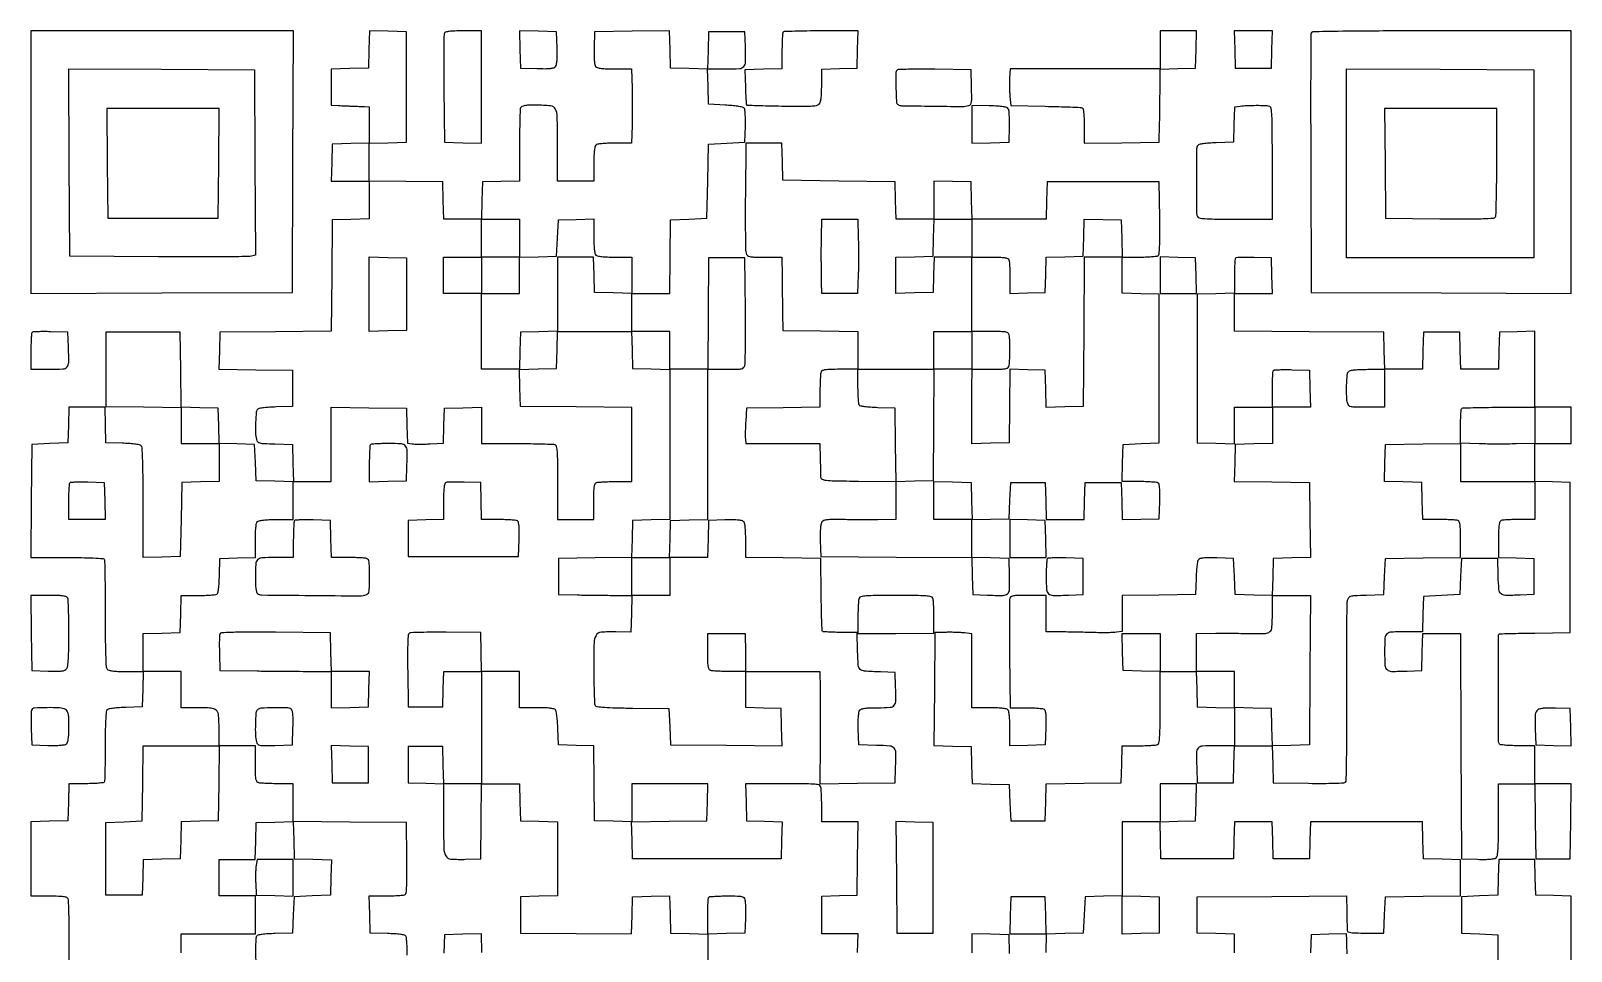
# Model space of a CAD drawing. Extents: x 179 to 1071, y 112 to 1107.
# Drawn here: x 179 to 1071, y 574 to 1107 of the extents above; entities that cross this region are included whole.
import ezdxf

# ---------------------------------------------------------------- set-up
doc = ezdxf.new("R2010")
doc.units = 0

msp = doc.modelspace()

# ---------------------------------------------------------------- linework, layer by layer
for points in [[(396.984687, 571.75, 0.007309), (396.922789, 575.573123, 0.010173), (396.747767, 578.991726, 0.006962), (396.504905, 581.827893, 0.117226), (396.199653, 582.711195, 0.199883), (395.411, 583.262532, 0.01918), (393.055937, 583.684251, 0.019108), (389.800174, 584.012968, 0.00836), (385.464966, 584.211195), (375.5, 584.5), (375.216168, 595.25), (374.932337, 606), (384.716168, 606.015313, 0.007425), (388.553986, 606.078312, 0.010304), (391.988921, 606.256641, 0.007123), (394.837353, 606.504287, 0.116752), (395.735476, 606.815354, 0.231901), (396.364587, 607.843359, 0.011594), (396.649677, 611.895233, 0.011764), (396.79332, 617.998408, 0.00288), (396.735476, 628.050041), (396.5, 648.5), (363.75, 648.763664), (331, 649.027329), (331, 660.013664), (331, 671), (321.581787, 671, -0.005951), (317.859224, 671.044305, -0.007831), (314.465525, 671.178303, -0.005915), (311.638111, 671.367894, -0.07203), (310.581787, 671.606989, -0.205218), (309.76761, 672.398405, -0.063068), (309.30265, 674.086379, -0.030363), (309.059586, 677.039857, -0.005351), (309, 682.606989), (309, 693), (298.5, 693), (288, 693), (288, 702.964816, 0.0177), (287.725392, 710.719525, 0.189883), (286.393275, 713.50496, 0.174589), (283.463935, 714.756305, 0.014506), (275.065741, 715), (266, 715), (266, 725.5), (266, 736), (255, 736), (244, 736), (244, 746.966168), (244, 757.932337), (254.75, 758.216168), (265.5, 758.5), (265.783832, 769.25), (266.067663, 780), (275.783832, 780.015313, 0.007334), (279.593987, 780.077213, 0.010202), (283.001664, 780.252233, 0.006997), (285.828483, 780.495121, 0.117134), (286.711195, 780.800347, 0.199883), (287.262532, 781.589, 0.01918), (287.684251, 783.944063, 0.019108), (288.012968, 787.199826, 0.00836), (288.211195, 791.535034), (288.5, 801.5), (298.75, 801.784983), (309, 802.069966), (309, 811.834983, -0.00874), (309.074375, 816.089346, -0.018513), (309.311444, 819.377065, -0.019392), (309.672291, 821.800997, -0.150838), (310.2, 822.8, -0.150969), (311.200304, 823.328068, -0.019349), (313.630442, 823.688776, -0.018472), (316.928253, 823.925705, -0.008695), (321.2, 824), (331, 824), (331, 835), (331, 846), (342, 846), (353, 846), (353, 867.519502), (353, 889.039005), (374.75, 888.769502), (396.5, 888.5), (396.783785, 878.358541), (397.06757, 868.217082), (399.783785, 867.858541, 0.02649), (401.304684, 867.73925, 0.00559), (403.96865, 867.701616, 0.005841), (407.062666, 867.728645, 0.005511), (410.215876, 867.827811), (417.931752, 868.155621), (418.215876, 878.327811), (418.5, 888.5), (429.25, 888.783832), (440, 889.067663), (440, 878.533832), (440, 868), (460.418213, 868, -0.002771), (468.357109, 867.956005, -0.004125), (475.303225, 867.821697, -0.001841), (481.220565, 867.636631, -0.083055), (482.418213, 867.393011, -0.258697), (483.303854, 866.337463, -0.030015), (483.724422, 863.164693, -0.015901), (483.950434, 857.514173, -0.002045), (484, 845.393011), (484, 824), (494.5, 824), (505, 824), (505, 834.393011, -0.005351), (505.059586, 839.960143, -0.030363), (505.30265, 842.913621, -0.063068), (505.76761, 844.601595, -0.205218), (506.581787, 845.393011, -0.07203), (507.638111, 845.632106, -0.005915), (510.465525, 845.821697, -0.007831), (513.859224, 845.955695, -0.005951), (517.581787, 846), (527, 846), (527, 867.486147), (527, 888.972294), (494.75, 889.236147), (462.5, 889.5), (462.216515, 900.215829), (461.93303, 910.931657), (472.716515, 911.215829), (483.5, 911.5), (483.783832, 922.25), (484.067663, 933), (505.5, 933), (526.932337, 933), (527.216168, 922.25), (527.5, 911.5), (538.25, 911.216168), (549, 910.932337), (549.025539, 900.716168, 0.000028), (549.037738, 895.944593, 0.000015), (549.053509, 889.975999, 0.000015), (549.070086, 883.838374, 0.000022), (549.084894, 878.5, -0.000662), (549.093933, 872.449679, -0.000235), (549.091341, 863.792751, -0.000233), (549.079603, 854.286339, -0.000274), (549.059355, 845.283832), (549, 824.067663), (538.25, 823.783832), (527.5, 823.5), (527.216369, 812.76979), (526.932738, 802.03958), (505.716369, 801.76979), (484.5, 801.5), (484.5, 791), (484.5, 780.5), (495.5, 780.322108, 0.000684), (500.457938, 780.248714, 0.000422), (506.289626, 780.17529, 0.000423), (512.053324, 780.11247, 0.00076), (516.783832, 780.072108), (527.067663, 780), (526.783832, 769.34961), (526.5, 758.69922), (517.797654, 758.910297, 0.023807), (509.228966, 758.710135, 0.246683), (506.324809, 756.910869, 0.128841), (505.164331, 752.81588, 0.005164), (505.015313, 737.214816, 0.003692), (505.077695, 729.570353, 0.005612), (505.255482, 722.930182, 0.002299), (505.496937, 717.264366, 0.130419), (505.811407, 716.270909, 0.228384), (506.821704, 715.64341, 0.009456), (511.179757, 715.259718, 0.01097), (517.538324, 714.960859, 0.003025), (527.546095, 714.770909), (548.5, 714.5), (549, 704), (549.5, 693.5), (581.783971, 693.236231), (614.067943, 692.972463), (613.783971, 703.736231), (613.5, 714.5), (603.25, 714.784983), (593, 715.069966), (593, 725.534983), (593, 736), (614.5, 736), (636, 736), (636.101627, 726.25, -0.002169), (636.133376, 721.032001, -0.00057), (636.138437, 712.675507, -0.000579), (636.12233, 703.162931, -0.000594), (636.084229, 693.730449), (635.965205, 670.960898), (657.732602, 671.230449), (679.5, 671.5), (679.795054, 680, 0.010012), (679.925177, 688.86687, 0.174565), (678.948742, 691.533568, 0.200378), (676.54295, 692.781878, 0.013827), (668.7397, 693.215131), (658.5, 693.5), (658.211141, 702.850715, -0.009044), (658.15859, 706.957683, -0.018924), (658.296386, 710.150171, -0.020746), (658.587315, 712.513859, -0.132968), (659.083586, 713.600715, -0.151461), (660.103913, 714.265468, -0.036156), (662.110136, 714.681597, -0.0251), (665.111942, 714.928446, -0.007965), (669.603393, 715, 0.016178), (676.69691, 715.229572, 0.208477), (679.000364, 716.416421, 0.171609), (679.936005, 719.027735, 0.010302), (679.796504, 727.503355), (679.5, 735.5), (671, 735.75078, -0.008237), (661.826433, 736.172777, -0.170413), (659.322959, 737.231305, -0.192954), (658.181278, 739.58296, -0.011082), (657.783724, 747.760588), (657.5, 758.5), (647.70966, 758.623674, -0.004593), (643.922043, 758.706322, -0.007099), (640.65202, 758.85423, -0.002831), (637.868593, 759.035575, -0.180595), (637.431789, 759.234877, -0.189582), (637.230367, 759.69745, -0.000694), (637.02222, 765.71528, -0.003478), (636.842423, 772.568037, -0.002161), (636.72213, 780.611204), (636.5, 801.5), (614.75, 801.769502), (593, 802.039005), (593, 811.897058, 0.007367), (592.929788, 816.662077, 0.024215), (592.685064, 819.797737, 0.035166), (592.271037, 821.876338, 0.153989), (591.600715, 822.916414, 0.132968), (590.513859, 823.412685, 0.020746), (588.150171, 823.703614, 0.018924), (584.957683, 823.84141, 0.009044), (580.850715, 823.788859), (571.5, 823.5), (571.216168, 812.75), (570.932337, 802), (559.932337, 802), (548.932337, 802), (549.216168, 812.75), (549.5, 823.5), (560.25, 823.783832), (571, 824.067663), (571, 867.533832), (571, 911), (581.480948, 911, 0.003683), (588.092316, 911.048694, 0.046677), (590.563489, 911.316665, 0.148238), (591.800824, 911.985628, 0.136653), (592.506741, 913.25, 0.056268), (592.718604, 914.933847, 0.001101), (592.810524, 923.651562, 0.002627), (592.842001, 933.840723, 0.001757), (592.775793, 945.5), (592.5, 975.5), (582, 975.5), (571.5, 975.5), (571.236147, 943.25), (570.972294, 911), (559.986147, 911), (549, 911), (549, 922), (549, 933), (538, 933), (527, 933), (527, 944), (527, 955), (537.980112, 955), (548.960225, 955), (549.230112, 976.25), (549.5, 997.5), (560, 998), (570.5, 998.5), (571, 1020), (571.5, 1041.5), (582, 1042), (592.5, 1042.5), (592.789648, 1051.910352, 0.009052), (592.840268, 1055.906317, 0.017612), (592.710631, 1059.093133, 0.016788), (592.446066, 1061.500693, 0.161989), (591.991548, 1062.408452, 0.150833), (591.136984, 1062.859873, 0.010075), (588.373393, 1063.324107, 0.013797), (584.997628, 1063.726659, 0.009853), (581.2019, 1063.9981), (571.5, 1064.5), (571.215017, 1074.75), (570.930034, 1085), (581.445965, 1085, 0.013102), (589.496039, 1085.210976, 0.20289), (591.931124, 1086.395527, 0.180066), (592.927892, 1089.032567, 0.009943), (592.795054, 1098), (592.5, 1106.5), (582, 1106.5), (571.5, 1106.5), (571.215829, 1095.716515), (570.931657, 1084.93303), (560.215829, 1085.216515), (549.5, 1085.5), (549.215971, 1096.269408), (548.931943, 1107.038815), (527.215971, 1106.769408), (505.5, 1106.5), (505.211141, 1097.149285, 0.009044), (505.15859, 1093.042317, 0.018924), (505.296386, 1089.849829, 0.020746), (505.587315, 1087.486141, 0.132968), (506.083586, 1086.399285, 0.153777), (507.121999, 1085.729425, 0.035252), (509.194366, 1085.31522, 0.024289), (512.318545, 1085.070322, 0.007415), (517.060061, 1085), (526.875232, 1085), (527.187616, 1073.75, -0.004056), (527.286888, 1068.698016, -0.002552), (527.324862, 1062.79375, -0.002561), (527.302819, 1056.984411, -0.004692), (527.216168, 1052.25), (526.932337, 1042), (517.166168, 1042, 0.008739), (512.911233, 1041.925628, 0.018512), (509.623182, 1041.688563, 0.01939), (507.199046, 1041.32772, 0.150842), (506.2, 1040.8, 0.150969), (505.671932, 1039.799696, 0.019349), (505.311224, 1037.369558, 0.018472), (505.074295, 1034.071747, 0.008695), (505, 1029.8), (505, 1020), (494.5, 1020), (484, 1020), (484, 1040.964816, 0.004335), (483.856486, 1057.519032, 0.119066), (482.769385, 1061.700428, 0.24957), (479.963221, 1063.580439, 0.025288), (471.67273, 1064, 0.007258), (467.250634, 1063.93581, 0.035943), (464.776052, 1063.68531, 0.071886), (463.329981, 1063.212082, 0.188329), (462.606989, 1062.418213, 0.08304), (462.363378, 1061.220801, 0.001846), (462.178303, 1055.313163, 0.004131), (462.043995, 1048.37797, 0.002775), (462, 1040.452044), (462, 1020.067663), (451.25, 1019.783832), (440.5, 1019.5), (440.216168, 1008.75), (439.932337, 998), (429, 998), (418.067663, 998), (417.783832, 1008.75), (417.5, 1019.5), (396.25, 1019.769888), (375, 1020.039775), (375, 1030.986056), (375, 1041.932337), (385.75, 1042.216168), (396.5, 1042.5), (396.5, 1074.5), (396.5, 1106.5), (385.784171, 1106.783485), (375.068343, 1107.06697), (374.784171, 1096.283485), (374.5, 1085.5), (363.75, 1085.216168), (353, 1084.932337), (353, 1074.466168), (353, 1064), (357.25, 1063.788296, 0.001158), (359.167431, 1063.697233, 0.000711), (361.426562, 1063.598404, 0.000713), (363.661971, 1063.50699, 0.001274), (365.5, 1063.439142, -0.001185), (367.232676, 1063.375491, -0.000899), (369.132812, 1063.297757, -0.000908), (370.915713, 1063.218363, -0.00212), (372.25, 1063.150846), (375, 1063), (375, 1052.533832), (375, 1042.067663), (364.25, 1041.783832), (353.5, 1041.5), (353.216168, 1030.75), (352.932337, 1020), (363.966168, 1020), (375, 1020), (375, 1009.033832), (375, 998.067663), (364.25, 997.783832), (353.5, 997.5), (353.236165, 965.263835), (352.97233, 933.02767), (320.736165, 932.763835), (288.5, 932.5), (288.216371, 921.769986), (287.932742, 911.039971), (309.216371, 910.769986), (330.5, 910.5), (330.5, 900), (330.5, 889.5), (321.054124, 889.209882, 0.009679), (317.346001, 889.024093, 0.013265), (314.020329, 888.704018, 0.009997), (311.288784, 888.312199, 0.133347), (310.373712, 887.89519, 0.200937), (309.513625, 886.249066, 0.010887), (309.13607, 880.274786, 0.017363), (309.096368, 874.275266, 0.054329), (309.64524, 870.28388, 0.138969), (310.357275, 869.044245, 0.136799), (311.617962, 868.353332, 0.046209), (314.098216, 868.011195, 0.004192), (320.349905, 867.78388), (330.5, 867.5), (330.784178, 856.715822), (331.068357, 845.931643), (320.284178, 846.215822), (309.5, 846.5), (309, 857), (308.5, 867.5), (298.284601, 867.784601), (288.069202, 868.069202), (287.784601, 878.284601), (287.5, 888.5), (276.769409, 888.783635), (266.038817, 889.06727), (265.769409, 910.783635), (265.5, 932.5), (244, 932.5), (222.5, 932.5), (222.5, 911), (222.5, 889.5), (244.25, 889.230498), (266, 888.960995), (266, 878.480498), (266, 868), (277, 868), (288, 868), (288, 857.033832), (288, 846.067663), (277.25, 845.783832), (266.5, 845.5), (266, 824), (265.5, 802.5), (254.75, 802.216168), (244, 801.932337), (244, 833.843724, 0.001684), (243.945063, 850.159273, 0.008193), (243.731304, 859.403228, 0.007366), (243.402565, 865.458274, 0.20508), (242.695876, 866.837437, 0.131421), (241.740901, 867.277004, 0.010763), (239.000112, 867.687053, 0.013854), (235.65896, 868.019842, 0.010217), (231.945876, 868.209882), (222.5, 868.5), (222.215017, 878.75), (221.930034, 889), (211.5, 889), (201.069966, 889), (200.784983, 878.75), (200.5, 868.5), (190, 868), (179.5, 867.5), (179.236336, 834.75), (178.972671, 802), (199.927319, 802, -0.003865), (208.335439, 801.935001, -0.007192), (215.149004, 801.731594, -0.002628), (220.788072, 801.452322, -0.245374), (221.47124, 801.046534, -0.134145), (221.71062, 800.235114, -0.000624), (221.878701, 791.356556, -0.002863), (221.999716, 781.233609, -0.001799), (222.03085, 769.398284, 0.002165), (222.078206, 755.317445, 0.006594), (222.277905, 745.754895, 0.004049), (222.572857, 738.763978, 0.162011), (223.123037, 737.351749, 0.158947), (224.136809, 736.712183, 0.031426), (226.276394, 736.312386, 0.022978), (229.454484, 736.07055, 0.0075), (234.157428, 736), (244.069966, 736), (243.784983, 725.75), (243.5, 715.5), (234.054124, 715.209882, 0.01005), (230.342581, 715.021163, 0.013673), (227.006236, 714.692321, 0.010526), (224.268407, 714.287939, 0.132017), (223.325734, 713.855372, 0.193443), (222.670275, 712.643801, 0.013237), (222.32327, 708.677593, 0.012204), (222.104626, 702.67179, 0.003037), (222.046534, 692.840327, -0.002735), (222.005607, 685.125228, -0.004251), (221.877342, 678.472633, -0.001363), (221.701992, 672.726258, -0.130825), (221.465907, 671.944837, -0.227542), (220.878867, 671.568763, -0.008119), (218.143273, 671.277546, -0.013546), (214.813791, 671.068417, -0.00891), (210.974815, 671), (201.067663, 671), (200.783832, 660.25), (200.5, 649.5), (189.75, 649.216168), (179, 648.932337), (179, 627.466168), (179, 606), (189.393011, 606, -0.005351), (194.960143, 605.940414, -0.030363), (197.913621, 605.69735, -0.063068), (199.601595, 605.23239, -0.205218), (200.393011, 604.418213, -0.083046), (200.636626, 603.220704, -0.001844), (200.821697, 597.309067, -0.004129), (200.956005, 590.369372, -0.002773), (201, 582.4381), (201, 562.039775)], [(657.783832, 573.25), (658.067663, 584), (647.533832, 584), (637, 584), (637, 594.965017), (637, 605.930034), (647.25, 606.215017), (657.5, 606.5), (657.769888, 627.75), (658.039775, 649), (647.519888, 649), (637, 649), (637, 658.418213, 0.005951), (636.955695, 662.140776, 0.007831), (636.821697, 665.534475, 0.005915), (636.632106, 668.361889, 0.07203), (636.393011, 669.418213, 0.258793), (635.336887, 670.304015, 0.029953), (632.15933, 670.724462, 0.015877), (626.500543, 670.950448, 0.002041), (614.359179, 671), (592.932337, 671), (593.216168, 660.25), (593.5, 649.5), (603.783473, 649.214647), (614.066946, 648.929295), (613.783473, 638.214647), (613.5, 627.5), (570.5, 627.5), (527.5, 627.5), (527.216367, 638.230404), (526.932734, 648.960808), (548.716367, 649.230404), (570.5, 649.5), (570.783832, 660.25), (571.067663, 671), (549.033832, 671), (527, 671), (527, 659.966168), (527, 648.932337), (516.25, 649.216168), (505.5, 649.5), (505.230595, 671.215231), (504.961189, 692.930462), (494.730595, 693.215231), (484.5, 693.5), (484.209882, 702.945876, 0.010217), (484.019842, 706.65896, 0.013854), (483.687053, 710.000112, 0.010763), (483.277004, 712.740901, 0.131421), (482.837437, 713.695876, 0.163434), (481.855494, 714.30342, 0.027915), (479.661716, 714.689599, 0.021862), (476.465038, 714.92889, 0.00775), (471.877555, 715), (462, 715), (462, 725.5), (462, 736), (451.032751, 736), (440.065502, 736), (439.782751, 747.25), (439.5, 758.5), (419.471558, 758.695948, 0.003635), (411.7059, 758.71547, 0.005531), (404.96152, 758.608783, 0.002241), (399.202374, 758.428105, 0.13016), (398.200728, 758.124057, 0.235743), (397.564498, 757.096033, 0.011603), (397.285528, 752.997157, 0.011659), (397.152389, 746.78621, 0.002764), (397.22917, 736.428109), (397.5, 715.5), (407.5, 715.5), (417.5, 715.5), (417.784983, 725.75), (418.069966, 736), (429.034983, 736), (440, 736), (440, 703.5), (440, 671), (429.033832, 671), (418.067663, 671), (417.783832, 681.75), (417.5, 692.5), (407.5, 692.5), (397.5, 692.5), (397.5, 682), (397.5, 671.5), (407.75, 671.215017), (418, 670.930034), (418, 650.000201, 0.004586), (418.152224, 633.402216, 0.123618), (419.293447, 629.185839, 0.253767), (422.192983, 627.354071, 0.024859), (430.756819, 627.211167), (439.5, 627.5), (439.769502, 649.25), (440.039005, 671), (450.985671, 671), (461.932337, 671), (462.216168, 660.25), (462.5, 649.5), (473.25, 649.216168), (484, 648.932337), (484, 627.5), (484, 606.067663), (473.25, 605.783832), (462.5, 605.5), (462.5, 595), (462.5, 584.5), (494.716028, 584.236192), (526.932056, 583.972383), (527.216028, 594.736192), (527.5, 605.5), (538.215829, 605.783485), (548.931657, 606.06697), (549.215829, 595.283485), (549.5, 584.5), (560.25, 584.216168), (571, 583.932337), (571, 563.547956, 0.002775)], [(876, 572.946666), (876, 583.932337), (865.25, 584.216168), (854.5, 584.5), (854.5, 595), (854.5, 605.5), (897.75, 605.760623), (941, 606.021245), (941.11535, 596.760623, 0.001157), (941.169352, 593.104281, 0.001537), (941.236369, 589.779683, 0.001085), (941.307176, 586.992476, 0.015491), (941.36535, 586, 0.275213), (941.92238, 585.230626, 0.066821), (943.496506, 584.78892, 0.030039), (946.399276, 584.556017, 0.005001), (952, 584.5), (962.5, 584.5), (963, 595), (963.5, 605.5), (985.25, 605.769502), (1007, 606.039005), (1007, 616.485671), (1007, 626.932337), (996.25, 627.216168), (985.5, 627.5), (985.216168, 638.25), (984.932337, 649), (952.5, 649), (920.067663, 649), (919.783832, 638.25), (919.5, 627.5), (909, 627.5), (898.5, 627.5), (898.216168, 638.25), (897.932337, 649), (887, 649), (876.067663, 649), (875.783832, 638.25), (875.5, 627.5), (854.5, 627.5), (833.5, 627.5), (833.216527, 638.214647), (832.933054, 648.929295), (843.216527, 649.214647), (853.5, 649.5), (853.783832, 660.25), (854.067663, 671), (843.533832, 671), (833, 671), (833, 660), (833, 649), (822, 649), (811, 649), (811, 627.533832), (811, 606.067663), (800.25, 605.783832), (789.5, 605.5), (789, 595), (788.5, 584.5), (777.784171, 584.216515), (767.068343, 583.93303), (766.784171, 594.716515), (766.5, 605.5), (756.5, 605.5), (746.5, 605.5), (746.216168, 594.75), (745.932337, 584), (756.5, 584), (767.067663, 584), (766.783832, 573.25)], [(266, 573.033832), (266, 584), (287.5, 584), (309, 584), (309, 595), (309, 606), (298.5, 606), (288, 606), (288, 616.5), (288, 627), (298.466168, 627), (308.932337, 627), (309.216168, 637.75), (309.5, 648.5), (320.215829, 648.783485), (330.931657, 649.06697), (331.215829, 638.283485), (331.5, 627.5), (342.284606, 627.215817), (353.069211, 626.931635), (352.784606, 616.715817), (352.5, 606.5), (342, 606), (331.5, 605.5), (331, 595), (330.5, 584.5), (320.535034, 584.211195, 0.008364), (316.200526, 584.012965, 0.019097), (312.944049, 583.684195, 0.019162), (310.58782, 583.262426, 0.199573), (309.798145, 582.711195, 0.133738), (309.246049, 580.935948, 0.006943), (309.114806, 574.897523, 0.011738), (309.208974, 568.873059, 0.034887)], [(941.299179, 572.457534, 0.000275), (941.226844, 575.555589, 0.000276), (941.158303, 578.358771, 0.000816), (941.106996, 580.284983), (941, 584.069966), (930.75, 583.784983), (920.5, 583.5), (920, 573)]]:
    msp.add_lwpolyline(points, format="xyb")
for points in [[(179, 1030.993714), (179, 954.987428), (254.75, 955.243714), (330.5, 955.5), (330.756286, 1031.25), (331.012572, 1107), (255.006286, 1107), (179, 1107)], [(876.216168, 1096.25), (876.5, 1085.5), (887, 1085.5), (897.5, 1085.5), (897.783832, 1096.25), (898.067663, 1107), (887, 1107), (875.932337, 1107)], [(223.235953, 1030.25), (223.5, 998.5), (255.5, 998.5), (287.5, 998.5), (287.764047, 1030.25), (288.028094, 1062), (255.5, 1062), (222.971906, 1062)], [(396.5, 954.5), (396.5, 933.5), (385.75, 933.216168), (375, 932.932337), (375, 954.5), (375, 976.067663), (385.75, 975.783832), (396.5, 975.5)], [(440, 965.5), (440, 955), (451, 955), (462, 955), (462, 965.5), (462, 976), (451, 976), (440, 976)], [(833, 965.534983), (833, 955), (843.534983, 955), (854.069966, 955), (853.784983, 965.25), (853.5, 975.5), (843.25, 975.784983), (833, 976.069966)], [(723.783832, 834.75), (724.067663, 824), (713.033832, 824), (702, 824), (702, 835.033832), (702, 846.067663), (712.75, 845.783832), (723.5, 845.5)], [(746, 813.034983), (746, 802), (756.533832, 802), (767.067663, 802), (766.783832, 812.75), (766.5, 823.5), (756.25, 823.784983), (746, 824.069966)], [(549, 791), (549, 780), (538, 780), (527, 780), (527, 791), (527, 802), (538, 802), (549, 802)], [(833, 746.966168), (833, 735.932337), (822.25, 736.216168), (811.5, 736.5), (811.216168, 747.25), (810.932337, 758), (821.966168, 758), (833, 758)], [(287.769502, 671.25), (287.5, 649.5), (276.783492, 649.216508), (266.066984, 648.933016), (265.783492, 638.216508), (265.5, 627.5), (254.784613, 627.216519), (244.069227, 626.933039), (243.784613, 616.716519), (243.5, 606.5), (233, 606.5), (222.5, 606.5), (222.5, 627.5), (222.5, 648.5), (233, 649), (243.5, 649.5), (243.769502, 671.25), (244.039005, 693), (266.039005, 693), (288.039005, 693)], [(353.215822, 682.284178), (353.5, 671.5), (364, 671.5), (374.5, 671.5), (374.5, 682), (374.5, 692.5), (363.715822, 692.784178), (352.931643, 693.068357)], [(680.236102, 616.783973), (680.5, 584.5), (691, 584.5), (701.5, 584.5), (701.5, 616.5), (701.5, 648.5), (690.736102, 648.783973), (679.972204, 649.067945)], [(832.5, 595), (832.5, 584.5), (821.75, 584.216168), (811, 583.932337), (811, 595), (811, 606.067663), (821.75, 605.783832), (832.5, 605.5)]]:
    msp.add_lwpolyline(points, close=True)
for points in [[(418.453816, 1105.740243, 0.089548), (418.261817, 1104.729866, 0.000598), (418.19019, 1095.747155, 0.00234), (418.168607, 1085.460077, 0.00149), (418.235201, 1073.490243), (418.5, 1042.5), (429.25, 1042.216168), (440, 1041.932337), (440, 1074.466168), (440, 1107), (429.468615, 1107, 0.006498), (424.498877, 1106.935406, 0.021974), (421.261314, 1106.70862, 0.028473), (419.147765, 1106.344064, 0.249134)], [(462.215822, 1096.284178), (462.5, 1085.5), (472.099013, 1085.215609, 0.006919), (476.934286, 1085.139302, 0.027023), (479.918097, 1085.294874, 0.044369), (481.833212, 1085.67274, 0.149751), (482.887872, 1086.364894, 0.1305), (483.403112, 1087.478955, 0.02258), (483.703385, 1089.802758, 0.019663), (483.843411, 1092.980927, 0.008898), (483.788859, 1097.149285), (483.5, 1106.5), (472.715822, 1106.784178), (461.931643, 1107.068357)], [(614.666667, 1106.333333, 0.178489), (614.399823, 1105.754766, 0.004541), (614.195833, 1102.837021, 0.009138), (614.048278, 1099.362473, 0.006042), (614, 1095.367165), (614, 1085.067663), (603.25679, 1084.783832), (592.51358, 1084.5), (592.824199, 1074.515924, 0.003088), (592.967847, 1070.664202, 0.004884), (593.143619, 1067.364625, 0.001388), (593.331834, 1064.506822, 0.181158), (593.475398, 1064.191268, 0.18956), (593.802902, 1064.048643, 0.000372), (599.614568, 1063.843378, 0.002532), (606.173314, 1063.649865, 0.001558), (613.896438, 1063.485222, 0.002462), (624.91769, 1063.338909, 0.015346), (630.561425, 1063.465005, 0.027216), (633.919668, 1063.827237, 0.157158), (635.488449, 1064.631306, 0.121721), (636.217817, 1065.839438, 0.040814), (636.669543, 1067.866035, 0.026534), (636.926609, 1070.894677, 0.007905), (637, 1075.536445), (637, 1084.930034), (647.25, 1085.215017), (657.5, 1085.5), (657.783832, 1096.25), (658.067663, 1107), (636.700498, 1107, 0.002919), (628.461563, 1106.951908, 0.004643), (621.414105, 1106.804167, 0.001218), (615.288746, 1106.6039, 0.189801)], [(833, 1096), (833, 1085), (789.59255, 1085), (746.185099, 1085), (745.84255, 1079.75, 0.012677), (745.746992, 1077.350483, 0.007313), (745.747499, 1074.459779, 0.007304), (745.832918, 1071.556114, 0.012134), (746, 1069.113076), (746.5, 1063.726152), (766.5, 1063.351464, -0.002022), (774.255299, 1063.174792, -0.003074), (780.992188, 1062.952596, -0.001141), (786.783978, 1062.712675, -0.076857), (787.75, 1062.519773, -0.251356), (788.343864, 1061.853205, -0.029226), (788.707541, 1059.818115, -0.022666), (788.93473, 1056.71481, -0.006939), (789, 1052.011882), (789, 1041.960995), (810.75, 1042.230498), (832.5, 1042.5), (832.703106, 1053, 0.001197), (832.784366, 1057.794699, 0.000692), (832.860325, 1063.563161, 0.000691), (832.920537, 1069.352057, 0.00116), (832.953106, 1074.215017), (833, 1084.930034), (843.25, 1085.215017), (853.5, 1085.5), (853.783832, 1096.25), (854.067663, 1107), (843.533832, 1107), (833, 1107)], [(920.460009, 1105.75, 0.090591), (920.266358, 1104.709509, 0.000109), (920.198937, 1082.982812, 0.000984), (920.176611, 1058.652573, 0.000605), (920.241394, 1030), (920.5, 955.5), (995.75, 955.243674), (1071, 954.987348), (1071, 1030.993674), (1071, 1107), (995.968615, 1107, 0.000668), (957.448289, 1106.948566, 0.003471), (936.19131, 1106.744245, 0.001205), (921.475143, 1106.465155, 0.305157)], [(308.758677, 1030.77123), (309.017354, 977.04246), (306.758677, 976.494347, -0.057902), (304.987826, 976.276519, -0.000418), (290.035361, 976.188577, -0.001589), (272.903102, 976.156579, -0.001017), (253, 976.223117), (201.5, 976.5), (201.241383, 1030.758691), (200.982767, 1085.017383), (254.741383, 1084.758691), (308.5, 1084.5)], [(680.686013, 1084.35268, 0.198647), (679.8723, 1082.391031, 0.007288), (679.983673, 1074.176025, 0.006572), (680.325304, 1065.903947, 0.24013), (681.25, 1064.310273, 0.140139), (683.27208, 1063.695301, 0.001014), (701.11081, 1063.43222, 0.00194), (718.22488, 1063.280935, 0.064758), (722.283598, 1063.788354, 0.192766), (723.225035, 1064.481381, 0.104028), (723.723777, 1065.855984, 0.037759), (723.896055, 1068.492001, 0.004446), (723.783598, 1074.375418), (723.5, 1084.5), (702.436013, 1084.769346, 0.003085), (694.311969, 1084.823103, 0.004901), (687.358056, 1084.758056, 0.001338), (681.324385, 1084.626314, 0.192551)], [(1049.5, 1030), (1049.5, 975.5), (995.211905, 975.5), (940.92381, 975.5), (940.942857, 1025.75, -0.000032), (940.951538, 1045.331386, -0.000047), (940.961905, 1062.563467, -0.000022), (940.972765, 1077.239555, -0.00086), (940.980952, 1080.508612), (941, 1085.017225), (995.25, 1084.758612), (1049.5, 1084.5)], [(724, 1052.860626), (724, 1041.932337), (734.75, 1042.216168), (745.5, 1042.5), (745.754537, 1051.5, 0.009982), (745.784062, 1055.052085, 0.013268), (745.660767, 1058.279347, 0.010561), (745.431674, 1060.941589, 0.117272), (745.077888, 1061.940331, 0.176105), (744.14276, 1062.648634, 0.037836), (742.127705, 1063.107654, 0.025044), (738.997539, 1063.416213, 0.00698), (734.073352, 1063.584789), (724, 1063.788916)], [(879.284312, 1063.287306), (876.068624, 1062.878401), (875.784312, 1052.689201), (875.5, 1042.5), (865.535034, 1042.211195, 0.00836), (861.199826, 1042.012968, 0.019108), (857.944063, 1041.684251, 0.01918), (855.589, 1041.262532, 0.199883), (854.800347, 1040.711195, 0.14012), (854.156905, 1038.536674, 0.001141), (854.030814, 1020.480041, 0.001635), (854.005543, 1002.811315, 0.091395), (854.606989, 999.581787, 0.258697), (855.662537, 998.696146, 0.030015), (858.835307, 998.275578, 0.015901), (864.485827, 998.049566, 0.002045), (876.606989, 998), (898, 998), (898, 1030.432612, 0.001076), (897.957485, 1050.180203, 0.012218), (897.733071, 1057.986311, 0.025505), (897.296597, 1062.160987, 0.30003), (896.25, 1063.31149, 0.055737), (893.842627, 1063.646638, 0.007099), (888.60415, 1063.713547, 0.008942), (883.211298, 1063.609399, 0.022325)], [(963.235953, 1030.25), (963.5, 998.5), (994.93202, 998.235498, 0.001697), (1010.901959, 998.155315, 0.00816), (1019.995146, 998.288929, 0.006635), (1026.009704, 998.555446, 0.241447), (1027.166708, 999.235498, 0.134731), (1027.492293, 1000.296498, 0.001088), (1027.738089, 1009.161365, 0.003824), (1027.920853, 1019.372002, 0.002438), (1027.984687, 1031.25), (1028, 1062), (995.485953, 1062), (962.971906, 1062)], [(592.778286, 1011.25, 0.002261), (592.724186, 999.303204, 0.003388), (592.794789, 988.871875, 0.001418), (592.940908, 979.952179, 0.073281), (593.225249, 978.25, 0.125713), (594.018191, 976.990653, 0.138991), (595.290443, 976.324198, 0.047492), (597.727601, 976.051541, 0.004125), (603.975249, 976), (614, 976), (614.074274, 965.25, 0.00076), (614.115378, 960.373532, 0.000454), (614.178349, 954.573437, 0.000454), (614.251555, 948.797094, 0.000788), (614.324274, 944), (614.5, 933.5), (636.25, 933.230498), (658, 932.960995), (658, 921.980498), (658, 911), (647.606989, 911, 0.005351), (642.039857, 910.940414, 0.030363), (639.086379, 910.69735, 0.063068), (637.398405, 910.23239, 0.205218), (636.606989, 909.418213, 0.071989), (636.367906, 908.362347, 0.005931), (636.178303, 905.540317, 0.007843), (636.044306, 902.153043, 0.005963), (636, 898.4381), (636, 889.039775), (614.75, 888.769888), (593.5, 888.5), (593, 881, 0.005949), (592.831831, 877.926953, 0.006216), (592.739824, 874.895313, 0.005995), (592.724316, 872.275235, 0.027129), (592.816422, 870.75), (593.132845, 868), (614.566422, 868), (636, 868), (636.14806, 859.25, 0.000712), (636.212215, 855.753139, 0.000871), (636.282572, 852.482813, 0.000726), (636.350523, 849.732792, 0.006192), (636.39806, 848.5, 0.286146), (637.208412, 847.336414, 0.07554), (639.502945, 846.740049, 0.021321), (644.38281, 846.442732, 0.001457), (658.25, 846.230498), (680, 845.960995), (680, 834.980498), (680, 824), (669.25, 823.884747, -0.002323), (664.404519, 823.855311, -0.001433), (658.704672, 823.863506, -0.001437), (653.07099, 823.903945, -0.002579), (648.446754, 823.974284, 0.006443), (643.302733, 824.012769, 0.026969), (640.214455, 823.829324, 0.045921), (638.257347, 823.42233, 0.146347), (637.157896, 822.690253, 0.126505), (636.612467, 821.534844, 0.02557), (636.297116, 819.268371, 0.020824), (636.153505, 816.112838, 0.00868), (636.211141, 811.850715), (636.5, 802.5), (680.216275, 802.239514), (723.932549, 801.979027), (724.216275, 791.239514), (724.5, 780.5), (733, 780.204946, 0.009619), (742.028591, 780.065344, 0.179386), (744.650621, 781.048609, 0.210395), (745.785832, 783.4457, 0.013848), (745.784677, 791.277755), (745.5, 801.5), (734.75, 801.783832), (724, 802.067663), (724, 813), (724, 823.932337), (734.75, 824.216168), (745.5, 824.5), (746, 835), (746.5, 845.5), (756.5, 845.5), (766.5, 845.5), (766.783832, 834.75), (767.067663, 824), (778, 824), (788.932337, 824), (789.216168, 834.75), (789.5, 845.5), (800, 845.5), (810.5, 845.5), (810.784171, 834.716515), (811.068343, 823.93303), (821.784171, 824.216515), (832.5, 824.5), (832.788231, 834.417355, 0.006827), (832.861823, 839.195195, 0.023663), (832.721018, 842.282937, 0.033714), (832.395734, 844.294865, 0.19692), (831.788231, 845.152042, 0.11554), (830.859509, 845.475676, 0.007548), (828.004417, 845.733781, 0.010646), (824.557744, 845.919289, 0.007729), (820.716168, 845.984687), (810.932337, 846), (811.216168, 856.75), (811.5, 867.5), (822, 868), (832.5, 868.5), (832.5, 911.5), (832.5, 954.5), (821.75, 954.783832), (811, 955.067663), (811, 965.533832), (811, 976), (820.75, 976.015313, 0.007655), (824.577369, 976.079922, 0.010563), (828.009244, 976.26306, 0.007444), (830.852781, 976.517741, 0.115844), (831.77083, 976.837204, 0.230932), (832.427241, 977.904588, 0.012869), (832.714887, 981.908791, 0.012029), (832.849994, 988.071549, 0.002701), (832.77083, 998.571891), (832.5, 1019.5), (800, 1019.5), (767.5, 1019.5), (767.216168, 1008.75), (766.932337, 998), (745.5, 998), (724.067663, 998), (723.783832, 1008.75), (723.5, 1019.5), (712.75, 1019.783832), (702, 1020.067663), (702, 1009.033832), (702, 998), (691.033832, 998), (680.067663, 998), (679.783832, 1008.75), (679.5, 1019.5), (647, 1020), (614.5, 1020.5), (614.216168, 1031.25), (613.932337, 1042), (603.494455, 1042), (593.056573, 1042)], [(462, 986.966168), (462, 975.932337), (472.75, 976.216168), (483.5, 976.5), (484, 987), (484.5, 997.5), (494.75, 997.784983), (505, 998.069966), (505, 988.234983, 0.008651), (505.074216, 983.94585, 0.018431), (505.311007, 980.637948, 0.019307), (505.671574, 978.201601, 0.151099), (506.2, 977.2, 0.150969), (507.200304, 976.671932, 0.019349), (509.630442, 976.311224, 0.018472), (512.928253, 976.074295, 0.008695), (517.2, 976), (527, 976), (527, 965.466168), (527, 954.932337), (516.25, 955.216168), (505.5, 955.5), (505.215017, 965.75), (504.930034, 976), (494.465017, 976), (484, 976), (484, 954.533832), (484, 933.067663), (473.25, 932.783832), (462.5, 932.5), (462.216168, 921.75), (461.932337, 911), (450.966168, 911), (440, 911), (440, 933), (440, 955), (429, 955), (418, 955), (418, 965.5), (418, 976), (429, 976), (440, 976), (440, 987), (440, 998), (451, 998), (462, 998)], [(658.185662, 987.25, -0.004782), (658.281931, 982.356229, -0.002807), (658.308236, 976.5, -0.002807), (658.268781, 970.643775, -0.004781), (658.161524, 965.75), (657.823048, 955), (647.411524, 955), (637, 955), (636.936926, 961.75, 0.000495), (636.906816, 964.663738, 0.000382), (636.868431, 967.839062, 0.000387), (636.828031, 970.803875, 0.000929), (636.792325, 973, -0.004406), (636.770043, 975.395062, -0.001192), (636.777224, 979.189062, -0.001206), (636.806031, 983.495706, -0.001251), (636.8554, 987.75), (637, 998), (647.435662, 998), (657.871323, 998)], [(724, 987), (724, 976), (734.393011, 976, -0.005351), (739.960143, 975.940414, -0.030363), (742.913621, 975.69735, -0.063068), (744.601595, 975.23239, -0.205218), (745.393011, 974.418213, -0.071025), (745.631801, 973.372947, -0.006307), (745.821697, 970.671074, -0.008135), (745.955671, 967.427616, -0.006253), (746, 963.883229), (746, 954.930034), (756.25, 955.215017), (766.5, 955.5), (766.784613, 965.716519), (767.069227, 975.933039), (777.784613, 976.216519), (788.5, 976.5), (788.784171, 987.283485), (789.068343, 998.06697), (799.784171, 997.783485), (810.5, 997.5), (810.783832, 986.75), (811.067663, 976), (800.044454, 976), (789.021245, 976), (788.760623, 932.75), (788.5, 889.5), (777.784171, 889.216515), (767.068343, 888.93303), (766.784171, 899.716515), (766.5, 910.5), (756.269989, 910.784762), (746.039978, 911.069525), (745.769989, 889.784762), (745.5, 868.5), (734.75, 868.216168), (724, 867.932337), (723.941569, 878.716168, -0.001249), (723.927243, 883.622961, -0.000735), (723.933395, 889.490062, -0.000735), (723.95678, 895.353947, -0.001255), (723.995795, 900.25), (724.108452, 911), (713.068079, 911), (702.027706, 911), (701.763853, 878.75), (701.5, 846.5), (690.769986, 846.216371), (680.039971, 845.932742), (679.769986, 867.216371), (679.5, 888.5), (669.535034, 888.788805, -0.00836), (665.199826, 888.987032, -0.019108), (661.944063, 889.315749, -0.01918), (659.589, 889.737468, -0.199883), (658.800347, 890.288805, -0.117226), (658.495095, 891.172107, -0.006962), (658.252233, 894.008274, -0.010173), (658.077211, 897.426877, -0.007309), (658.015313, 901.25), (658, 911), (680, 911), (702, 911), (702, 922), (702, 933), (713, 933), (724, 933), (724, 954.5), (724, 976), (713.034983, 976), (702.069966, 976), (701.784983, 965.75), (701.5, 955.5), (690.75, 955.216168), (680, 954.932337), (680, 965.432337), (680, 975.932337), (690.75, 976.216168), (701.5, 976.5), (701.783832, 987.25), (702.067663, 998), (713.033832, 998), (724, 998)], [(876.699448, 975.366114, 0.176154), (876.420134, 974.767649, 0.005354), (876.205463, 971.993526, 0.009972), (876.050688, 968.673063, 0.006659), (876, 964.867165), (876, 955.067663), (865.25, 954.783832), (854.5, 954.5), (854.5, 911.5), (854.5, 868.5), (865.25, 868.216168), (876, 867.932337), (876, 878.466168), (876, 889), (887, 889), (898, 889), (898, 878.533832), (898, 868.067663), (887.25, 867.783832), (876.5, 867.5), (876.216367, 856.769596), (875.932734, 846.039192), (897.716367, 845.769596), (919.5, 845.5), (919.769408, 823.784029), (920.038815, 802.068057), (909.269408, 801.784029), (898.5, 801.5), (898.215829, 790.716515), (897.931657, 779.93303), (887.215829, 780.216515), (876.5, 780.5), (876, 791), (875.5, 801.5), (865.900987, 801.784391, 0.007277), (861.237553, 801.854647, 0.02466), (858.198281, 801.706214, 0.036405), (856.194197, 801.360369, 0.159945), (855.191104, 800.730267, 0.130478), (854.740409, 799.755874, 0.01114), (854.321331, 797.010214, 0.01414), (853.98226, 793.661415, 0.010482), (853.790118, 789.945876), (853.5, 780.5), (832.25, 780.230112), (811, 779.960225), (811, 769.591403), (811, 759.222582), (807.75, 758.715144, -0.027323), (805.963611, 758.535454, -0.006407), (802.957812, 758.436813, -0.006583), (799.492576, 758.41316, -0.006427), (796, 758.480207, 0.001814), (792.012295, 758.593566, 0.000917), (786.985938, 758.708981, 0.00091), (781.793863, 758.809222, 0.001355), (777.25, 758.876354), (767, 759), (767, 769.5), (767, 780), (756.569551, 780, 0.003514), (749.934007, 779.95336, 0.048104), (747.539294, 779.688412, 0.16419), (746.3959, 779.01571, 0.144095), (745.819551, 777.75, 0.034324), (745.698086, 776.076587, 0.000642), (745.675615, 767.275, 0.001569), (745.694797, 757.005132, 0.001049), (745.778286, 745.25), (746.056573, 715), (755.278286, 714.984687, -0.008192), (758.90443, 714.919252, -0.011159), (762.169539, 714.733781, -0.008191), (764.870579, 714.475204, -0.113876), (765.788231, 714.152042, -0.19692), (766.395734, 713.294865, -0.033714), (766.721018, 711.282937, -0.023663), (766.861823, 708.195195, -0.006827), (766.788231, 703.417355), (766.5, 693.5), (756.25, 693.215017), (746, 692.930034), (746, 702.765017, 0.008651), (745.925784, 707.05415, 0.018431), (745.688993, 710.362052, 0.019307), (745.328426, 712.798399, 0.151099), (744.8, 713.8, 0.150969), (743.799696, 714.328068, 0.019349), (741.369558, 714.688776, 0.018472), (738.071747, 714.925705, 0.008695), (733.8, 715), (724, 715), (724, 736.386456), (724, 757.772912), (719.75, 758.301477, 0.015913), (717.667462, 758.493422, 0.00657), (714.839063, 758.6263, 0.006493), (711.799817, 758.689586, 0.008304), (709, 758.66502), (702.5, 758.5), (702.236379, 725.78397), (701.972758, 693.06794), (712.736379, 692.78397), (723.5, 692.5), (723.783492, 681.783492), (724.066984, 671.066984), (734.783492, 670.783492), (745.5, 670.5), (746, 660), (746.5, 649.5), (756.5, 649.5), (766.5, 649.5), (766.783635, 660.230591), (767.06727, 670.961183), (788.783635, 671.230591), (810.5, 671.5), (810.783832, 682.25), (811.067663, 693), (820.452044, 693, 0.005972), (824.161644, 693.044307, 0.007852), (827.544413, 693.178303, 0.005942), (830.36267, 693.367915, 0.07196), (831.418213, 693.606989, 0.257256), (832.301441, 694.653901, 0.030951), (832.72381, 697.756048, 0.016256), (832.950214, 703.284365, 0.002106), (833, 715.106989), (833, 736), (843.465017, 736), (853.930034, 736), (854.215017, 725.75), (854.5, 715.5), (865.25, 715.216168), (876, 714.932337), (876, 703.966168), (876, 693), (865.519052, 693, 0.01319), (857.49751, 692.788355, 0.203196), (855.066531, 691.602972, 0.179688), (854.071849, 688.965089, 0.009927), (854.204946, 680), (854.5, 671.5), (865, 671.5), (875.5, 671.5), (875.783832, 682.25), (876.067663, 693), (887, 693), (897.932337, 693), (898.216168, 682.25), (898.5, 671.5), (918.928725, 671.228725, 0.003806), (927.444318, 671.180473, 0.007874), (934.096047, 671.298172, 0.003971), (939.379411, 671.51693, 0.186124), (940.345149, 671.945149, 0.194194), (940.805097, 673.027637, 0.000842), (941.018106, 685.945526, 0.003392), (941.146927, 702.008055, 0.001387), (941.113349, 723.830864, -0.001219), (941.076421, 743.526996, -0.001885), (941.15014, 760.541831, -0.00057), (941.286651, 775.31132, -0.058949), (941.546829, 777.330559, -0.100923), (942.273488, 778.846183, -0.166912), (943.439254, 779.629749, -0.054593), (945.739512, 779.981953, -0.003724), (952.349905, 780.21612), (962.5, 780.5), (963, 791), (963.5, 801.5), (985.25, 801.769502), (1007, 802.039005), (1007, 812.412514, 0.005366), (1006.940377, 817.968078, 0.030411), (1006.697251, 820.916741, 0.063154), (1006.232207, 822.602242, 0.205063), (1005.418213, 823.393011, 0.07196), (1004.36267, 823.632085, 0.005942), (1001.544413, 823.821697, 0.007852), (998.161644, 823.955693, 0.005972), (994.452044, 824), (985.067663, 824), (984.783832, 834.75), (984.5, 845.5), (973.716515, 845.784171), (962.93303, 846.068343), (963.216515, 856.784171), (963.5, 867.5), (985.25, 867.769502), (1007, 868.039005), (1007, 857.019502), (1007, 846), (1028.5, 846), (1050, 846), (1050, 835), (1050, 824), (1041.081787, 824, 0.006277), (1037.550804, 823.955669, 0.008159), (1034.31865, 823.821697, 0.006338), (1031.626193, 823.631778, 0.070946), (1030.581787, 823.393011, 0.204941), (1029.767938, 822.602756, 0.063222), (1029.302828, 820.919218, 0.030449), (1029.059653, 817.974376, 0.005378), (1029, 812.427994), (1029, 802.069966), (1039.25, 801.784983), (1049.5, 801.5), (1049.5, 791), (1049.5, 780.5), (1041.503355, 780.203496, -0.010944), (1033.041159, 780.075074, -0.179106), (1030.432921, 781.060296, -0.195806), (1029.211819, 783.473421, -0.013482), (1028.784869, 791.2603), (1028.5, 801.5), (1018, 801.5), (1007.5, 801.5), (1007, 791), (1006.5, 780.5), (996, 780), (985.5, 779.5), (985.215017, 769.25), (984.930034, 759), (976.215017, 758.986345, 0.009208), (967.038781, 758.802967, 0.171998), (964.392876, 757.749048, 0.202023), (963.212729, 755.320833, 0.01343), (963, 747.402421, 0.013491), (963.21391, 739.475981, 0.204218), (964.402094, 737.058713, 0.178421), (967.042866, 736.070994, 0.009873), (976, 736.204946), (984.5, 736.5), (984.783832, 747.25), (985.067663, 758), (996.02659, 758), (1006.985517, 758), (1007.242758, 692.75), (1007.5, 627.5), (1016.850715, 627.211141, 0.009044), (1020.957683, 627.15859, 0.018924), (1024.150171, 627.296386, 0.020746), (1026.513859, 627.587315, 0.132968), (1027.600715, 628.083586, 0.187865), (1028.342704, 629.420513, 0.017968), (1028.719338, 633.199482, 0.013237), (1028.94316, 639.25672, 0.002616), (1029, 650.122445), (1029, 671), (1039.480498, 671), (1049.960995, 671), (1050.230498, 649.25), (1050.5, 627.5), (1060.5, 627.5), (1070.5, 627.5), (1070.769502, 649.25), (1071.039005, 671), (1060.519502, 671), (1050, 671), (1050, 682), (1050, 693), (1040.059017, 693, -0.009205), (1036.205584, 693.070949, -0.01395), (1032.860361, 693.287746, -0.008573), (1030.117647, 693.590002, -0.226329), (1029.512632, 693.979561, -0.138422), (1029.054132, 695.583224, -0.000213), (1028.964267, 725.978732, -0.000158), (1028.896464, 756.583436, -0.199406), (1029.351419, 757.684752, -0.191234), (1029.687402, 757.829781, -0.000382), (1035.590608, 757.999983, -0.002576), (1042.254355, 758.152664, -0.001585), (1050.10045, 758.267117), (1070.5, 758.5), (1070.5, 802), (1070.5, 845.5), (1060.25, 845.784983), (1050, 846.069966), (1050, 857.034983), (1050, 868), (1060.5, 868), (1071, 868), (1071, 878.5), (1071, 889), (1060.5, 889), (1050, 889), (1050, 911.034983), (1050, 933.069966), (1039.75, 932.784983), (1029.5, 932.5), (1029.216168, 921.75), (1028.932337, 911), (1018, 911), (1007.067663, 911), (1006.783832, 921.75), (1006.5, 932.5), (996, 932.5), (985.5, 932.5), (985.216168, 921.75), (984.932337, 911), (974, 911), (963.067663, 911), (962.783832, 921.75), (962.5, 932.5), (919.25, 932.760623), (876, 933.021245), (876, 944.010623), (876, 955), (887.034983, 955), (898.069966, 955), (897.784983, 965.25), (897.5, 975.5), (887.449448, 975.782781, 0.006672), (883.547259, 975.840477, 0.010046), (880.145783, 975.777033, 0.005301), (877.300668, 975.636532, 0.183378)], [(179.699448, 932.366114, 0.177451), (179.419778, 931.762931, 0.004898), (179.205463, 928.836713, 0.009512), (179.050668, 925.343898, 0.006317), (179, 921.333333), (179, 911), (189.480948, 911, 0.01319), (197.50249, 911.211645, 0.203196), (199.933469, 912.397028, 0.179688), (200.928151, 915.034911, 0.009927), (200.795054, 924), (200.5, 932.5), (190.449448, 932.782781, 0.006672), (186.547259, 932.840477, 0.010046), (183.145783, 932.777033, 0.005301), (180.300668, 932.636532, 0.183378)], [(724, 922), (724, 911), (734.393011, 911, 0.005351), (739.960143, 911.059586, 0.030363), (742.913621, 911.30265, 0.063068), (744.601595, 911.76761, 0.205218), (745.393011, 912.581787, 0.070701), (745.631706, 913.623534, 0.006434), (745.821697, 916.287222, 0.008233), (745.955664, 919.484808, 0.006352), (746, 922.974799, 0.006824), (745.936805, 927.605148, 0.03479), (745.687898, 930.167248, 0.070258), (745.216173, 931.656877, 0.191652), (744.418213, 932.393011, 0.07203), (743.361889, 932.632106, 0.005915), (740.534475, 932.821697, 0.007831), (737.140776, 932.955695, 0.005951), (733.418213, 933), (724, 933)], [(919.783832, 899.75), (920.067663, 889), (909.033832, 889), (898, 889), (898, 899.333333, -0.006317), (898.050668, 903.343898, -0.009512), (898.205463, 906.836713, -0.004898), (898.419778, 909.762931, -0.177451), (898.699448, 910.366114, -0.183378), (899.300668, 910.636532, -0.005301), (902.145783, 910.777033, -0.010046), (905.547259, 910.840477, -0.006672), (909.449448, 910.782781), (919.5, 910.5)], [(963, 900), (963, 889), (952.616631, 889, -0.003789), (946.088289, 889.049468, -0.046747), (943.618562, 889.318691, -0.144985), (942.365943, 889.986773, -0.133542), (941.630286, 891.25, -0.05739), (941.039417, 895.235482, -0.015809), (941.033618, 901.583513, -0.010157), (941.359131, 907.958582, -0.180438), (942.2, 909.8, -0.150969), (943.200304, 910.328068, -0.019349), (945.630442, 910.688776, -0.018472), (948.928253, 910.925705, -0.008695), (953.2, 911), (963, 911)], [(1050, 878.564338), (1050, 868.128677), (1039.25, 867.814338, -0.004782), (1034.356229, 867.718069, -0.002807), (1028.5, 867.691764, -0.002807), (1022.643775, 867.731219, -0.004781), (1017.75, 867.838476), (1007, 868.176952), (1007, 877.921809, -0.006384), (1007.048297, 881.704468, -0.009603), (1007.195833, 884.999948, -0.004987), (1007.400172, 887.759306, -0.177197), (1007.666667, 888.333333, -0.189545), (1008.287675, 888.603799, -0.001277), (1014.257292, 888.804167, -0.004756), (1021.132422, 888.951903, -0.002993), (1029.166667, 889), (1050, 889)], [(375.666667, 867.333333, 0.178637), (375.399783, 866.754242, 0.004491), (375.195833, 863.817145, 0.009085), (375.048275, 860.320751, 0.006002), (375, 856.299502), (375, 845.932337), (385.75, 846.216168), (396.5, 846.5), (396.795054, 855, 0.009626), (396.932798, 863.916466, 0.172284), (395.978172, 866.572651, 0.209042), (393.626, 867.774609, 0.015066), (386.147615, 868, 0.006339), (382.338339, 867.951706, 0.009542), (379.020445, 867.804167, 0.004928), (376.241287, 867.599873, 0.177367)], [(221.783832, 834.75), (222.067663, 824), (211.533832, 824), (201, 824), (201, 834.333333, -0.006326), (201.050742, 838.343969, -0.009524), (201.20576, 841.83701, -0.00491), (201.420396, 844.763196, -0.177417), (201.700461, 845.367127, -0.182377), (202.297812, 845.637197, -0.005798), (205.000338, 845.778463, -0.010544), (208.240283, 845.841782, -0.007041), (211.950461, 845.783794), (221.5, 845.5)], [(419.25, 845.355184, 0.242372), (418.655435, 844.648917, 0.027512), (418.292668, 842.52481, 0.021805), (418.06542, 839.308621, 0.006734), (418, 834.45165), (418, 824.069966), (407.75, 823.784983), (397.5, 823.5), (397.5, 813), (397.5, 802.5), (429.5, 802.5), (461.5, 802.5), (461.788231, 812.417355, 0.006827), (461.861823, 817.195195, 0.023663), (461.721018, 820.282937, 0.033714), (461.395734, 822.294865, 0.19692), (460.788231, 823.152042, 0.115349), (459.860793, 823.475621, 0.007622), (457.024293, 823.733781, 0.010705), (453.599475, 823.919284, 0.007782), (449.783832, 823.984687), (440.067663, 824), (439.783832, 834.75), (439.5, 845.5), (430, 845.688517, 0.005334), (426.26986, 845.722736, 0.007376), (422.923437, 845.668364, 0.004885), (420.128197, 845.554344, 0.086451)], [(331.699448, 823.366114, 0.177451), (331.419778, 822.762931, 0.004898), (331.205463, 819.836713, 0.009512), (331.050668, 816.343898, 0.006317), (331, 812.333333), (331, 802), (320.616631, 802, 0.012522), (312.719513, 801.802197, 0.19165), (310.28482, 800.689151, 0.18133), (309.211299, 798.181794, 0.010996), (309.013655, 789.872445, 0.011396), (309.085171, 786.467445, 0.025636), (309.330253, 783.89678, 0.031537), (309.721478, 782.055525, 0.152582), (310.296209, 781.169132, 0.171983), (312.583201, 780.32889, 0.000642), (341.289051, 780.036798, 0.001085), (369.270539, 779.848722, 0.093007), (373.420506, 780.607869, 0.293463), (374.909528, 782.635199, 0.015677), (375.17095, 791.000412, 0.015678), (374.907669, 799.365565, 0.293403), (373.418213, 801.393011, 0.07196), (372.36267, 801.632085, 0.005942), (369.544413, 801.821697, 0.007852), (366.161644, 801.955693, 0.005972), (362.452044, 802), (353.067663, 802), (352.783832, 812.75), (352.5, 823.5), (342.449448, 823.782781, 0.006672), (338.547259, 823.840477, 0.010046), (335.145783, 823.777033, 0.005301), (332.300668, 823.636532, 0.183378)], [(767.699448, 801.366114, 0.176192), (767.420124, 800.767512, 0.00534), (767.205463, 797.989184, 0.009959), (767.050687, 794.66395, 0.006649), (767, 790.852385, 0.015066), (767.225391, 783.374, 0.209042), (768.427349, 781.021828, 0.172284), (771.083534, 780.067202, 0.009626), (780, 780.204946), (788.5, 780.5), (788.5, 791), (788.5, 801.5), (778.449448, 801.782781, 0.006672), (774.547259, 801.840477, 0.010046), (771.145783, 801.777033, 0.005301), (768.300668, 801.636532, 0.183378)], [(179.230498, 758.25), (179.5, 736.5), (188.983715, 736.209381, 0.005986), (194.225554, 736.111546, 0.035003), (196.975897, 736.285839, 0.072737), (198.636939, 736.760752, 0.12965), (199.733715, 737.650511, 0.12989), (200.352112, 739.230627, 0.013223), (200.709977, 743.274773, 0.011833), (200.935324, 749.178816, 0.003621), (201, 758.109342, 0.003019), (200.955977, 765.399915, 0.004451), (200.821697, 771.799995, 0.002127), (200.636171, 777.233266, 0.082189), (200.393011, 778.418213, 0.205372), (199.600948, 779.232572, 0.062982), (197.9105, 779.697448, 0.030315), (194.952209, 779.940452, 0.005337), (189.373509, 780), (178.960995, 780)], [(658.606989, 778.418213, 0.071948), (658.367919, 777.362807, 0.005947), (658.178303, 774.546159, 0.007856), (658.044307, 771.165311, 0.005975), (658, 767.457988), (658, 758.079552), (680, 758.085101), (702, 758.09065), (702, 767.463538, 0.005979), (701.955692, 771.168734, 0.007859), (701.821697, 774.547789, 0.005952), (701.632077, 777.362936, 0.071936), (701.393011, 778.418213, 0.25694), (700.347978, 779.300918, 0.031157), (697.260913, 779.723675, 0.016334), (691.758748, 779.950165, 0.002119), (680, 780, 0.002119), (668.241252, 779.950165, 0.016334), (662.739087, 779.723675, 0.031157), (659.652022, 779.300918, 0.25694)], [(919.760623, 736.75), (919.5, 693.5), (908.784171, 693.216515), (898.068343, 692.93303), (897.784171, 703.716515), (897.5, 714.5), (886.75, 714.783832), (876, 715.067663), (876, 725.533832), (876, 736), (865, 736), (854, 736), (854, 747), (854, 758), (865.25, 758.096907, -0.001864), (870.192803, 758.121053, -0.001312), (875.752412, 758.112892, -0.001324), (881.07172, 758.077038, -0.002781), (885.205021, 758.015243, 0.01067), (893.958849, 758.022505, 0.179962), (896.601539, 759.07277, 0.19827), (897.785755, 761.556306, 0.013369), (898, 769.567388), (898, 780), (909.010623, 780), (920.021245, 780)], [(288.4188, 757.648992, 0.082678), (288.233788, 756.742935, 0.004496), (288.153535, 753.820384, 0.006899), (288.137239, 750.326273, 0.004975), (288.211631, 746.428821), (288.5, 736.5), (310, 736.289091, 0.00027), (319.019799, 736.205478, 0.000244), (328.342187, 736.128653, 0.000245), (336.688123, 736.068039, 0.000784), (342.25, 736.039091), (353, 736), (353, 725.466168), (353, 714.932337), (363.75, 715.216168), (374.5, 715.5), (374.784983, 725.75), (375.069966, 736), (364.067734, 736), (353.065502, 736), (352.782751, 747.223267), (352.5, 758.446535), (320.707169, 758.693438, 0.001597), (304.264553, 758.768621, 0.008429), (295.247975, 758.629045, 0.006966), (289.386045, 758.357629, 0.294113)], [(592.820242, 747), (592.927707, 736), (583.545641, 736, -0.005973), (579.836928, 736.044307, -0.007854), (576.454907, 736.178303, -0.005944), (573.637277, 736.367917, -0.071955), (572.581787, 736.606989, -0.205218), (571.76761, 737.398405, -0.063068), (571.30265, 739.086379, -0.030363), (571.059586, 742.039857, -0.005351), (571, 747.606989), (571, 758), (581.856389, 758), (592.712778, 758)], [(179.428774, 713.674983, 0.081654), (179.239658, 712.758353, 0.005045), (179.154817, 709.970602, 0.007376), (179.136178, 706.631743, 0.005394), (179.210159, 702.924983), (179.5, 693.5), (188.850715, 693.211141, 0.009044), (192.957683, 693.15859, 0.018924), (196.150171, 693.296386, 0.020746), (198.513859, 693.587315, 0.132968), (199.600715, 694.083586, 0.148718), (200.25924, 695.082596, 0.037155), (200.677605, 697.014608, 0.026068), (200.926906, 699.87786, 0.008682), (201, 704.087261, 0.006253), (200.937199, 709.108371, 0.042116), (200.666045, 711.581701, 0.094471), (200.08898, 713.019138, 0.128007), (199.065741, 713.964816, 0.111261), (195.670448, 714.903713, 0.015735), (188.374454, 715.025636, 0.01038), (180.916742, 714.760642, 0.295179)], [(310.2, 713.8, 0.180503), (309.356597, 711.952416, 0.010226), (309.033462, 705.575101, 0.015899), (309.043761, 699.22083, 0.057145), (309.639072, 695.216402, 0.125186), (310.35952, 693.930901, 0.157976), (311.551156, 693.283717, 0.049436), (313.903588, 693.082373, 0.003649), (320.375418, 693.216402), (330.5, 693.5), (330.788231, 703.417355, 0.006827), (330.861823, 708.195195, 0.023663), (330.721018, 711.282937, 0.033714), (330.395734, 713.294865, 0.19692), (329.788231, 714.152042, 0.135963), (327.14717, 714.954873, 0.010702), (319.734599, 714.980317, 0.009077), (312.237199, 714.709362, 0.184843)], [(1051.698976, 713.769153, 0.124763), (1050.777081, 712.654842, 0.076572), (1050.28692, 711.012817, 0.036105), (1050.109284, 708.286528, 0.00588), (1050.209381, 702.983715), (1050.5, 693.5), (1060.78419, 693.214639), (1071.068381, 692.929279), (1070.78419, 703.714639), (1070.5, 714.5), (1061.989595, 714.785438, 0.010006), (1058.068435, 714.838436, 0.02299), (1055.121158, 714.683656, 0.02949), (1052.96852, 714.341998, 0.104125)], [(309.487534, 623.75, 0.029867), (309.274687, 622.038998, 0.008811), (309.15201, 619.398438, 0.008811), (309.11869, 616.41836, 0.009375), (309.192221, 613.5), (309.5, 606.5), (320.25, 606.216168), (331, 605.932337), (331, 616.466168), (331, 627), (320.545313, 627), (310.090626, 627)], [(592.526002, 603.75, -0.047969), (592.729659, 602.400533, -0.007225), (592.83773, 599.664062, -0.008052), (592.86667, 596.419301, -0.006878), (592.795054, 593), (592.5, 584.5), (581.75, 584.216168), (571, 583.932337), (571, 594.299502, -0.006002), (571.048275, 598.320751, -0.009085), (571.195833, 601.817145, -0.004491), (571.399783, 604.754242, -0.178637), (571.666667, 605.333333, -0.177367), (572.241287, 605.599873, -0.004928), (575.020445, 605.804167, -0.009542), (578.338339, 605.951706, -0.006339), (582.147615, 606, -0.004103), (588.289925, 605.949591, -0.04931), (590.639392, 605.678316, -0.149914), (591.831426, 605.009813, -0.12983)]]:
    msp.add_lwpolyline(points, format="xyb", close=True)
for points in [[(1071, 562.069966), (1071, 584), (1071, 605.930034), (1060.75, 606.215017), (1050.5, 606.5), (1050.215017, 616.75), (1049.930034, 627), (1039.5, 627), (1029.069966, 627), (1028.784983, 616.75), (1028.5, 606.5), (1018, 606), (1007.5, 605.5), (1007.5, 595), (1007.5, 584.5), (1018, 584), (1028.5, 583.5), (1028.5, 562)], [(440.215829, 573.283485), (439.931657, 584.06697), (429.215829, 583.783485), (418.5, 583.5), (418.216168, 572.75)], [(745.784183, 572.715394), (745.5, 583.5), (734.75, 583.783832), (724, 584.067663), (724, 573.053334)]]:
    msp.add_lwpolyline(points)

doc.saveas('drawing.dxf')
